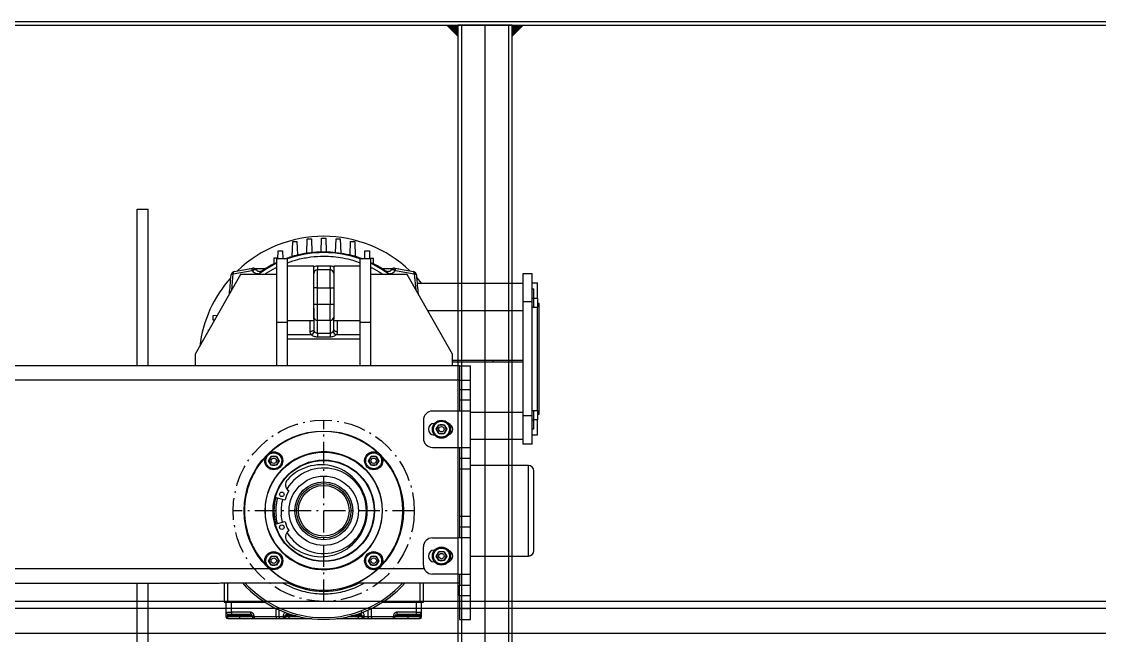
# Model space of a CAD drawing. Header units: centimetres. Extents: x 470464 to 524273, y 49611 to 59074.
# Drawn here: x 504681.5 to 504741, y 50575.2 to 50609.1 of the extents above; entities that cross this region are included whole.
import ezdxf

# ---------------------------------------------------------------- set-up
doc = ezdxf.new("R2010")
doc.units = ezdxf.units.CM
doc.header["$MEASUREMENT"] = 0
doc.linetypes.add('1244_Aselsan_MIUM_3000$0$ACAD_ISO10W100', pattern=[18, 12, -3, 0, -3])
doc.linetypes.add('CENTER', pattern=[50.8, 31.75, -6.35, 6.35, -6.35])
doc.layers.add('vinç', color=7, linetype='Continuous')

# ---------------------------------------------------------------- blocks, each defined once
blk = doc.blocks.new('y65ytr5c4rc44rfe')
at = {"color": 2, "linetype": 'Continuous', "lineweight": 25}
for p, q in [((429263.866, 68892.422), (429264.466, 68892.422)), ((429263.866, 68883.772), (429263.866, 68892.422)), ((429264.466, 68883.772), (429264.466, 68892.422)), ((429273.224, 68889.996), (429273.252, 68890.774)), ((429273.252, 68890.774), (429273.482, 68890.774)), ((429273.482, 68890.774), (429273.508, 68890.029)), ((429274.024, 68890.066), (429274.051, 68890.822)), ((429274.051, 68890.822), (429274.281, 68890.822)), ((429274.281, 68890.822), (429274.307, 68890.063)), ((429274.824, 68890.029), (429274.85, 68890.774)), ((429274.85, 68890.774), (429275.08, 68890.774)), ((429275.08, 68890.774), (429275.107, 68889.997)), ((429271.631, 68889.672), (429271.647, 68890.111)), ((429271.647, 68890.111), (429271.89, 68890.111)), ((429271.89, 68890.111), (429271.905, 68889.672)), ((429272.424, 68889.807), (429272.452, 68890.628)), ((429272.452, 68890.628), (429272.682, 68890.628)), ((429272.682, 68890.628), (429272.708, 68889.891)), ((429275.624, 68889.891), (429275.649, 68890.628)), ((429275.649, 68890.628), (429275.879, 68890.628)), ((429275.879, 68890.628), (429275.908, 68889.81)), ((429276.426, 68889.672), (429276.442, 68890.111)), ((429276.442, 68890.111), (429276.685, 68890.111)), ((429276.685, 68890.111), (429276.7, 68889.672)), ((429271.416, 68889.722), (429271.416, 68889.407)), ((429271.633, 68889.722), (429271.416, 68889.722)), ((429272.166, 68889.672), (429271.566, 68889.672)), ((429271.566, 68889.672), (429271.566, 68886.172)), ((429272.166, 68886.172), (429272.166, 68889.672)), ((429276.766, 68889.672), (429276.166, 68889.672)), ((429276.166, 68889.672), (429276.166, 68886.172)), ((429276.699, 68889.722), (429276.916, 68889.722)), ((429276.766, 68886.172), (429276.766, 68889.672)), ((429276.916, 68889.408), (429276.916, 68889.722)), ((429269.172, 68888.851), (429270.21, 68889.042)), ((429269.216, 68888.972), (429270.243, 68889.153)), ((429270.07, 68889.122), (429270.041, 68889.122)), ((429270.229, 68889.017), (429270.21, 68889.042)), ((429270.929, 68889.122), (429270.389, 68889.122)), ((429270.458, 68889.05), (429270.439, 68889.074)), ((429273.616, 68889.272), (429272.166, 68889.272)), ((429273.616, 68886.993), (429273.616, 68889.272)), ((429273.816, 68889.272), (429273.816, 68889.072)), ((429274.516, 68889.272), (429273.816, 68889.272)), ((429273.816, 68888.072), (429273.816, 68889.072)), ((429274.516, 68889.072), (429273.816, 68889.072)), ((429274.516, 68889.272), (429274.516, 68889.072)), ((429274.516, 68888.072), (429274.516, 68889.072)), ((429274.716, 68889.272), (429274.716, 68887.763)), ((429276.166, 68889.272), (429274.716, 68889.272)), ((429277.945, 68889.122), (429277.402, 68889.122)), ((429277.894, 68889.075), (429277.876, 68889.05)), ((429277.894, 68889.075), (429277.894, 68889.075)), ((429278.072, 68889.155), (429278.09, 68889.153)), ((429278.09, 68889.153), (429279.117, 68888.971)), ((429278.123, 68889.042), (429278.105, 68889.017)), ((429278.123, 68889.042), (429279.161, 68888.851)), ((429278.291, 68889.122), (429278.26, 68889.122)), ((429269.566, 68888.813), (429267.066, 68884.413)), ((429269.088, 68887.973), (429269.172, 68888.851)), ((429271.566, 68888.813), (429269.566, 68888.813)), ((429278.766, 68888.813), (429276.766, 68888.813)), ((429281.266, 68884.413), (429278.766, 68888.813)), ((429279.161, 68888.851), (429279.245, 68887.97)), ((429285.166, 68888.322), (429279.322, 68888.322)), ((429285.666, 68888.855), (429285.166, 68888.855)), ((429285.166, 68888.855), (429285.166, 68887.305)), ((429285.666, 68887.305), (429285.666, 68888.855)), ((429285.666, 68888.355), (429285.966, 68888.355)), ((429285.966, 68887.515), (429285.966, 68888.355)), ((429273.816, 68888.072), (429273.616, 68888.072)), ((429273.816, 68887.15), (429273.816, 68888.072)), ((429273.816, 68888.072), (429274.516, 68888.072)), ((429274.516, 68888.072), (429274.716, 68888.072)), ((429274.516, 68888.072), (429274.516, 68887.15)), ((429274.716, 68887.763), (429274.716, 68886.342)), ((429285.666, 68888.025), (429285.766, 68888.025)), ((429285.766, 68887.515), (429285.766, 68888.025)), ((429273.816, 68887.15), (429273.616, 68887.15)), ((429273.816, 68886.284), (429273.816, 68887.15)), ((429274.516, 68887.15), (429273.816, 68887.15)), ((429274.516, 68886.284), (429274.516, 68887.15)), ((429274.716, 68887.15), (429274.516, 68887.15)), ((429285.666, 68887.305), (429285.166, 68887.305)), ((429285.166, 68887.305), (429285.166, 68881.005)), ((429285.666, 68887.515), (429285.766, 68887.515)), ((429285.666, 68881.005), (429285.666, 68887.305)), ((429285.766, 68887.005), (429285.766, 68887.515)), ((429285.766, 68887.515), (429285.966, 68887.515)), ((429285.966, 68887.515), (429285.966, 68887.005)), ((429286.066, 68887.205), (429285.966, 68887.205)), ((429286.066, 68881.105), (429286.066, 68887.205)), ((429268.067, 68886.551), (429268.285, 68886.559)), ((429268.067, 68886.289), (429268.067, 68886.551)), ((429273.616, 68886.342), (429273.616, 68886.993)), ((429279.897, 68886.822), (429285.166, 68886.822)), ((429285.666, 68887.005), (429285.966, 68887.005)), ((429285.966, 68881.305), (429285.966, 68887.005)), ((429268.13, 68886.287), (429268.067, 68886.289)), ((429272.166, 68886.172), (429271.566, 68886.172)), ((429271.566, 68886.172), (429271.566, 68883.772)), ((429272.166, 68886.272), (429273.616, 68886.272)), ((429272.166, 68883.772), (429272.166, 68886.172)), ((429273.416, 68885.665), (429273.416, 68886.272)), ((429273.616, 68886.342), (429273.616, 68885.765)), ((429273.816, 68886.284), (429274.516, 68886.284)), ((429273.816, 68885.579), (429273.816, 68886.284)), ((429274.516, 68886.284), (429274.516, 68885.579)), ((429274.716, 68885.765), (429274.716, 68886.342)), ((429274.716, 68886.272), (429276.166, 68886.272)), ((429274.916, 68886.272), (429274.916, 68885.665)), ((429276.766, 68886.172), (429276.166, 68886.172)), ((429276.166, 68886.172), (429276.166, 68883.772)), ((429276.766, 68883.772), (429276.766, 68886.172)), ((429267.806, 68885.753), (429267.828, 68885.754)), ((429267.806, 68885.716), (429267.806, 68885.753)), ((429273.474, 68885.485), (429272.166, 68885.485)), ((429273.816, 68885.579), (429274.516, 68885.579)), ((429273.816, 68885.579), (429273.816, 68885.357)), ((429274.516, 68885.357), (429273.816, 68885.357)), ((429274.516, 68885.579), (429274.516, 68885.357)), ((429276.166, 68885.485), (429274.857, 68885.485)), ((429276.166, 68885.235), (429272.166, 68885.235)), ((429267.066, 68884.413), (429267.066, 68883.772)), ((429281.266, 68883.772), (429281.266, 68884.413)), ((429281.666, 68883.772), (429253.666, 68883.772)), ((429281.266, 68884.078), (429283.516, 68884.078)), ((429283.516, 68883.966), (429281.266, 68883.966)), ((429281.666, 68883.772), (429281.666, 68882.972)), ((429281.666, 68883.772), (429282.266, 68883.772)), ((429282.266, 68882.972), (429282.266, 68883.772)), ((429283.516, 68883.966), (429283.516, 68884.078)), ((429283.516, 68884.078), (429285.166, 68884.078)), ((429285.166, 68883.966), (429283.516, 68883.966)), ((429281.666, 68882.972), (429253.666, 68882.972)), ((429281.666, 68882.972), (429281.666, 68881.272)), ((429281.666, 68882.972), (429282.266, 68882.972)), ((429281.666, 68882.972), (429281.666, 68882.472)), ((429282.266, 68882.472), (429282.266, 68882.972)), ((429281.666, 68882.472), (429282.266, 68882.472)), ((429282.266, 68881.872), (429282.266, 68882.472)), ((429282.266, 68881.872), (429281.666, 68881.872)), ((429282.266, 68881.272), (429282.266, 68881.872)), ((429281.566, 68881.272), (429280.166, 68881.272)), ((429282.266, 68881.272), (429281.566, 68881.272)), ((429281.566, 68881.272), (429281.566, 68879.272)), ((429282.266, 68879.272), (429282.266, 68881.272)), ((429282.266, 68881.222), (429285.166, 68881.222)), ((429285.666, 68881.305), (429285.966, 68881.305)), ((429285.766, 68880.795), (429285.766, 68881.305)), ((429285.966, 68881.305), (429285.966, 68880.795)), ((429279.666, 68880.772), (429279.666, 68879.772)), ((429280.266, 68880.597), (429280.286, 68880.597)), ((429285.666, 68881.005), (429285.166, 68881.005)), ((429285.166, 68881.005), (429285.166, 68879.455)), ((429285.666, 68879.455), (429285.666, 68881.005)), ((429285.666, 68880.795), (429285.766, 68880.795)), ((429285.766, 68880.295), (429285.766, 68880.795)), ((429285.966, 68880.795), (429285.766, 68880.795)), ((429285.966, 68881.105), (429286.066, 68881.105)), ((429285.966, 68879.955), (429285.966, 68880.795)), ((429280.377, 68880.272), (429280.521, 68880.522)), ((429280.521, 68880.022), (429280.377, 68880.272)), ((429280.521, 68880.522), (429280.81, 68880.522)), ((429280.81, 68880.022), (429280.521, 68880.022)), ((429280.81, 68880.522), (429280.954, 68880.272)), ((429280.954, 68880.272), (429280.81, 68880.022)), ((429285.666, 68880.295), (429285.766, 68880.295)), ((429280.286, 68879.947), (429280.266, 68879.947)), ((429282.266, 68879.722), (429285.166, 68879.722)), ((429285.666, 68879.455), (429285.166, 68879.455)), ((429285.666, 68879.955), (429285.966, 68879.955)), ((429280.166, 68879.272), (429281.566, 68879.272)), ((429281.566, 68879.272), (429282.266, 68879.272)), ((429281.666, 68879.272), (429281.666, 68874.272)), ((429282.266, 68878.672), (429282.266, 68879.272)), ((429271.119, 68878.53), (429271.264, 68878.78)), ((429271.264, 68878.28), (429271.119, 68878.53)), ((429271.264, 68878.78), (429271.552, 68878.78)), ((429271.552, 68878.28), (429271.264, 68878.28)), ((429271.552, 68878.78), (429271.697, 68878.53)), ((429271.697, 68878.53), (429271.552, 68878.28)), ((429276.635, 68878.53), (429276.779, 68878.78)), ((429276.779, 68878.28), (429276.635, 68878.53)), ((429276.779, 68878.78), (429277.068, 68878.78)), ((429277.068, 68878.28), (429276.779, 68878.28)), ((429277.068, 68878.78), (429277.212, 68878.53)), ((429277.212, 68878.53), (429277.068, 68878.28)), ((429281.666, 68878.672), (429282.266, 68878.672)), ((429282.266, 68878.072), (429282.266, 68878.672)), ((429285.466, 68878.272), (429282.266, 68878.272)), ((429285.466, 68873.272), (429285.466, 68878.272)), ((429282.266, 68878.072), (429281.666, 68878.072)), ((429281.666, 68878.072), (429281.666, 68875.472)), ((429282.266, 68875.472), (429282.266, 68878.072)), ((429272.159, 68877.488), (429272.16, 68877.487)), ((429272.015, 68876.36), (429271.489, 68876.504)), ((429281.666, 68875.472), (429282.266, 68875.472)), ((429282.266, 68874.872), (429282.266, 68875.472)), ((429271.489, 68875.041), (429272.015, 68875.185)), ((429282.266, 68874.872), (429281.666, 68874.872)), ((429282.266, 68874.272), (429282.266, 68874.872)), ((429272.16, 68874.057), (429272.159, 68874.057)), ((429280.166, 68874.272), (429281.566, 68874.272)), ((429282.266, 68874.272), (429281.566, 68874.272)), ((429281.566, 68874.272), (429281.566, 68872.272)), ((429282.266, 68872.272), (429282.266, 68874.272)), ((429279.666, 68872.772), (429279.666, 68873.772)), ((429280.286, 68873.597), (429280.266, 68873.597)), ((429280.377, 68873.272), (429280.521, 68873.522)), ((429280.521, 68873.522), (429280.81, 68873.522)), ((429280.81, 68873.522), (429280.954, 68873.272)), ((429271.119, 68873.015), (429271.264, 68873.265)), ((429271.264, 68872.765), (429271.119, 68873.015)), ((429271.264, 68873.265), (429271.552, 68873.265)), ((429271.552, 68873.265), (429271.697, 68873.015)), ((429271.697, 68873.015), (429271.552, 68872.765)), ((429276.635, 68873.015), (429276.779, 68873.265)), ((429276.779, 68872.765), (429276.635, 68873.015)), ((429276.779, 68873.265), (429277.068, 68873.265)), ((429277.068, 68873.265), (429277.212, 68873.015)), ((429277.212, 68873.015), (429277.068, 68872.765)), ((429280.266, 68872.947), (429280.286, 68872.947)), ((429280.521, 68873.022), (429280.377, 68873.272)), ((429280.81, 68873.022), (429280.521, 68873.022)), ((429280.954, 68873.272), (429280.81, 68873.022)), ((429282.266, 68873.272), (429285.466, 68873.272)), ((429271.146, 68872.572), (429193.186, 68872.572)), ((429271.552, 68872.765), (429271.264, 68872.765)), ((429277.068, 68872.765), (429276.779, 68872.765)), ((429279.708, 68872.572), (429277.186, 68872.572)), ((429281.566, 68872.272), (429280.166, 68872.272)), ((429281.566, 68872.272), (429282.266, 68872.272)), ((429281.666, 68872.272), (429281.666, 68871.798)), ((429282.266, 68871.672), (429282.266, 68872.272)), ((429196.066, 68871.772), (429268.266, 68871.772)), ((429263.866, 68864.422), (429263.866, 68871.772)), ((429264.466, 68864.422), (429264.466, 68871.772)), ((429268.666, 68871.798), (429272.278, 68871.798)), ((429268.666, 68871.798), (429268.666, 68870.722)), ((429268.866, 68870.722), (429268.866, 68871.798)), ((429276.053, 68871.798), (429281.666, 68871.798)), ((429279.466, 68871.798), (429279.466, 68870.722)), ((429279.666, 68870.722), (429279.666, 68871.798)), ((429281.666, 68871.798), (429281.666, 68871.672)), ((429281.666, 68871.672), (429282.266, 68871.672)), ((429281.666, 68871.072), (429281.666, 68871.672)), ((429282.266, 68871.072), (429282.266, 68871.672)), ((429282.266, 68871.072), (429281.666, 68871.072)), ((429281.666, 68871.072), (429281.666, 68870.372)), ((429282.266, 68870.372), (429282.266, 68871.072)), ((429268.666, 68870.722), (429268.866, 68870.722)), ((429268.766, 68870.722), (429268.766, 68870.172)), ((429268.866, 68870.722), (429270.926, 68870.722)), ((429269.066, 68870.172), (429269.066, 68870.722)), ((429277.406, 68870.722), (429279.466, 68870.722)), ((429279.266, 68870.722), (429279.266, 68870.172)), ((429279.466, 68870.722), (429279.666, 68870.722)), ((429279.566, 68870.172), (429279.566, 68870.722)), ((429268.766, 68870.172), (429269.066, 68870.172)), ((429268.766, 68869.972), (429268.866, 68869.972)), ((429268.766, 68869.972), (429268.766, 68869.922)), ((429268.866, 68869.922), (429268.766, 68869.922)), ((429268.866, 68869.972), (429268.866, 68870.072)), ((429269.516, 68869.972), (429268.866, 68869.972)), ((429268.866, 68869.922), (429268.866, 68869.972)), ((429268.866, 68869.822), (429268.866, 68869.922)), ((429269.516, 68869.922), (429268.866, 68869.922)), ((429270.116, 68870.172), (429269.066, 68870.172)), ((429269.066, 68870.172), (429269.066, 68870.072)), ((429269.066, 68870.072), (429270.116, 68870.072)), ((429269.516, 68870.072), (429269.516, 68869.972)), ((429270.216, 68869.972), (429269.516, 68869.972)), ((429269.516, 68869.922), (429269.516, 68869.972)), ((429270.216, 68869.922), (429269.516, 68869.922)), ((429269.516, 68869.922), (429269.516, 68869.822)), ((429270.116, 68870.172), (429270.116, 68870.072)), ((429270.216, 68869.972), (429270.216, 68869.922)), ((429270.216, 68869.972), (429270.316, 68869.972)), ((429270.216, 68869.922), (429270.316, 68869.922)), ((429270.316, 68869.922), (429270.316, 68869.972)), ((429270.316, 68869.922), (429270.316, 68869.822)), ((429271.536, 68869.922), (429270.316, 68869.922)), ((429271.536, 68869.922), (429271.536, 68870.38)), ((429271.708, 68869.922), (429271.536, 68869.922)), ((429271.536, 68869.922), (429271.536, 68869.822)), ((429271.708, 68869.922), (429271.708, 68870.299)), ((429271.93, 68869.922), (429271.708, 68869.922)), ((429271.93, 68869.972), (429271.93, 68869.922)), ((429271.93, 68869.972), (429272.07, 68869.972)), ((429271.93, 68869.922), (429272.07, 68869.922)), ((429272.283, 68869.972), (429272.07, 68869.972)), ((429272.07, 68869.922), (429272.07, 68869.972)), ((429272.283, 68869.922), (429272.07, 68869.922)), ((429272.151, 68870.072), (429272.292, 68870.072)), ((429272.283, 68869.922), (429272.283, 68869.972)), ((429272.63, 68869.972), (429272.283, 68869.972)), ((429272.833, 68869.922), (429272.283, 68869.922)), ((429276.046, 68869.922), (429275.499, 68869.922)), ((429276.046, 68869.972), (429275.702, 68869.972)), ((429276.039, 68870.072), (429276.184, 68870.072)), ((429276.046, 68869.922), (429276.046, 68869.972)), ((429276.265, 68869.972), (429276.046, 68869.972)), ((429276.265, 68869.922), (429276.046, 68869.922)), ((429276.265, 68869.972), (429276.405, 68869.972)), ((429276.265, 68869.972), (429276.265, 68869.922)), ((429276.265, 68869.922), (429276.405, 68869.922)), ((429276.405, 68869.922), (429276.405, 68869.972)), ((429276.624, 68869.922), (429276.405, 68869.922)), ((429276.624, 68869.922), (429276.624, 68870.299)), ((429276.796, 68869.922), (429276.624, 68869.922)), ((429276.796, 68869.922), (429276.796, 68870.38)), ((429276.796, 68869.922), (429276.796, 68869.822)), ((429278.016, 68869.922), (429276.796, 68869.922)), ((429278.016, 68869.972), (429278.016, 68869.922)), ((429278.016, 68869.972), (429278.116, 68869.972)), ((429278.016, 68869.822), (429278.016, 68869.922)), ((429278.116, 68869.922), (429278.016, 68869.922)), ((429278.116, 68869.922), (429278.116, 68869.972)), ((429278.816, 68869.972), (429278.116, 68869.972)), ((429278.816, 68869.922), (429278.116, 68869.922)), ((429278.216, 68870.072), (429278.216, 68870.172)), ((429279.266, 68870.172), (429278.216, 68870.172)), ((429278.216, 68870.072), (429279.266, 68870.072)), ((429278.816, 68870.072), (429278.816, 68869.972)), ((429278.816, 68869.922), (429278.816, 68869.972)), ((429279.466, 68869.972), (429278.816, 68869.972)), ((429278.816, 68869.922), (429278.816, 68869.822)), ((429279.466, 68869.922), (429278.816, 68869.922)), ((429279.266, 68870.172), (429279.266, 68870.072)), ((429279.266, 68870.172), (429279.566, 68870.172)), ((429279.466, 68870.072), (429279.466, 68869.972)), ((429279.466, 68869.972), (429279.566, 68869.972)), ((429279.466, 68869.972), (429279.466, 68869.922)), ((429279.466, 68869.922), (429279.466, 68869.822)), ((429279.466, 68869.922), (429279.566, 68869.922)), ((429279.566, 68869.922), (429279.566, 68869.972)), ((429281.666, 68870.372), (429282.266, 68870.372)), ((429281.666, 68870.372), (429281.666, 68869.772)), ((429282.266, 68869.772), (429282.266, 68870.372)), ((429268.866, 68869.822), (429269.516, 68869.822)), ((429270.316, 68869.822), (429271.536, 68869.822)), ((429271.765, 68869.822), (429271.987, 68869.822)), ((429271.987, 68869.822), (429272.199, 68869.822)), ((429276.128, 68869.822), (429276.348, 68869.822)), ((429276.348, 68869.822), (429276.566, 68869.822)), ((429276.796, 68869.822), (429278.016, 68869.822)), ((429278.816, 68869.822), (429279.466, 68869.822)), ((429281.666, 68869.772), (429282.266, 68869.772))]:
    blk.add_line(p, q, dxfattribs=at)
at = {"color": 2, "linetype": 'Continuous', "lineweight": 25, "flags": 128}
for points in [[(429270.76, 68888.962), (429270.753, 68888.973), (429270.746, 68888.984), (429270.74, 68888.992), (429270.736, 68888.999), (429270.733, 68889.002), (429270.732, 68889.004)], [(429277.572, 68888.962), (429277.58, 68888.972), (429277.587, 68888.983), (429277.593, 68888.992), (429277.597, 68888.998), (429277.6, 68889.002), (429277.601, 68889.003)], [(429279.3, 68888.632), (429279.38, 68888.541), (429279.562, 68888.322)], [(429273.616, 68885.765), (429273.612, 68885.746), (429273.601, 68885.727), (429273.582, 68885.71), (429273.557, 68885.695), (429273.527, 68885.682), (429273.492, 68885.673), (429273.455, 68885.667), (429273.416, 68885.665)], [(429274.716, 68885.765), (429274.72, 68885.746), (429274.731, 68885.727), (429274.75, 68885.71), (429274.774, 68885.695), (429274.805, 68885.682), (429274.839, 68885.673), (429274.877, 68885.667), (429274.916, 68885.665)], [(429271.61, 68875.074), (429271.582, 68875.185), (429271.531, 68875.489)], [(429271.89, 68875.151), (429271.869, 68875.234), (429271.82, 68875.52)], [(429271.708, 68869.922), (429271.709, 68869.903), (429271.712, 68869.884), (429271.718, 68869.867), (429271.725, 68869.852), (429271.733, 68869.839), (429271.743, 68869.83), (429271.754, 68869.824), (429271.765, 68869.822)], [(429271.93, 68869.922), (429271.931, 68869.903), (429271.934, 68869.884), (429271.939, 68869.867), (429271.946, 68869.852), (429271.955, 68869.839), (429271.965, 68869.83), (429271.976, 68869.824), (429271.987, 68869.822)], [(429272.151, 68870.072), (429272.14, 68870.074), (429272.129, 68870.08), (429272.119, 68870.089), (429272.11, 68870.102), (429272.103, 68870.117), (429272.098, 68870.134), (429272.097, 68870.141)], [(429276.238, 68870.142), (429276.237, 68870.134), (429276.231, 68870.117), (429276.224, 68870.102), (429276.216, 68870.089), (429276.206, 68870.08), (429276.195, 68870.074), (429276.184, 68870.072)], [(429276.348, 68869.822), (429276.359, 68869.824), (429276.37, 68869.83), (429276.379, 68869.839), (429276.388, 68869.852), (429276.395, 68869.867), (429276.401, 68869.884), (429276.404, 68869.903), (429276.405, 68869.922)], [(429276.624, 68869.922), (429276.623, 68869.903), (429276.619, 68869.884), (429276.614, 68869.867), (429276.607, 68869.852), (429276.598, 68869.839), (429276.588, 68869.83), (429276.578, 68869.824), (429276.566, 68869.822)]]:
    blk.add_lwpolyline(points, dxfattribs=at)
at = {"color": 2, "linetype": 'Continuous', "lineweight": 25}
for centre, radius in [((429280.666, 68880.272), 0.5), ((429274.166, 68875.772), 4.4), ((429280.666, 68880.272), 0.15), ((429271.408, 68878.53), 0.5), ((429274.166, 68875.772), 3.225), ((429276.924, 68878.53), 0.5), ((429271.408, 68878.53), 0.15), ((429274.166, 68875.772), 2.8), ((429274.166, 68875.772), 2.775), ((429276.924, 68878.53), 0.15), ((429274.166, 68875.772), 1.913), ((429274.166, 68875.772), 1.6), ((429274.166, 68875.772), 1.5), ((429274.166, 68875.772), 1.4), ((429271.852, 68876.679), 0.125), ((429271.852, 68874.865), 0.125), ((429271.408, 68873.015), 0.5), ((429276.924, 68873.015), 0.5), ((429280.666, 68873.272), 0.5), ((429271.408, 68873.015), 0.15), ((429276.924, 68873.015), 0.15), ((429280.666, 68873.272), 0.15)]:
    blk.add_circle(centre, radius, dxfattribs=at)
for centre, radius, start, end in [((429274.166, 68884.022), 6.9, 90, 133.64188), ((429274.166, 68884.022), 6.9, 46.39046, 90), ((429274.166, 68884.022), 6, 70.33336, 109.66664), ((429269.251, 68888.775), 0.2, 100, 175), ((429270.278, 68888.956), 0.2, 36.24552, 100.12269), ((429274.166, 68884.022), 6, 115.67929, 127.01476), ((429273.816, 68888.872), 0.2, 90, 180), ((429274.516, 68888.872), 0.2, 0, 90), ((429274.166, 68884.022), 6, 52.98524, 64.32071), ((429278.055, 68888.956), 0.2, 85, 143.45908), ((429279.082, 68888.775), 0.2, 5, 80), ((429274.166, 68884.022), 6.9, 138.12141, 173.08133), ((429273.803, 68886.471), 0.188, 184.40186, 273.81144), ((429274.528, 68886.471), 0.188, 266.18832, 355.59859), ((429273.361, 68885.759), 0.297, 292.56407, 343.61519), ((429273.772, 68885.766), 0.156, 180.32757, 215.62425), ((429274.559, 68885.766), 0.156, 324.3751, 359.67394), ((429274.971, 68885.759), 0.297, 196.38481, 247.43593), ((429280.166, 68880.772), 0.5, 90, 180), ((429280.266, 68880.272), 0.325, 90, 270), ((429280.966, 68880.272), 0.325, 286.19135, 73.80865), ((429274.166, 68875.772), 4.375, 47.16571, 132.83429), ((429280.666, 68880.272), 0.25, 150, 210), ((429280.666, 68880.272), 0.25, 90, 150), ((429280.666, 68880.272), 0.25, 210, 270), ((429280.666, 68880.272), 0.25, 30, 90), ((429280.666, 68880.272), 0.25, 270, 330), ((429280.666, 68880.272), 0.25, 330, 30), ((429280.166, 68879.772), 0.5, 180, 270), ((429274.166, 68875.772), 3.25, 186.35966, 173.64034), ((429274.166, 68875.772), 4.375, 137.16571, 180), ((429271.408, 68878.53), 0.25, 150, 210), ((429271.408, 68878.53), 0.25, 90, 150), ((429271.408, 68878.53), 0.25, 210, 270), ((429271.408, 68878.53), 0.25, 30, 90), ((429271.408, 68878.53), 0.25, 270, 330), ((429271.408, 68878.53), 0.25, 330, 30), ((429274.029, 68875.772), 2.537, 222.53544, 137.46456), ((429276.924, 68878.53), 0.25, 150, 210), ((429276.924, 68878.53), 0.25, 90, 150), ((429276.924, 68878.53), 0.25, 210, 270), ((429276.924, 68878.53), 0.25, 30, 90), ((429276.924, 68878.53), 0.25, 270, 330), ((429276.924, 68878.53), 0.25, 330, 30), ((429274.166, 68875.772), 4.375, 317.16571, 42.83429), ((429285.466, 68877.972), 0.3, 0, 90), ((429274.166, 68875.772), 2.359, 210.6044, 149.3956), ((429272.478, 68877.215), 0.419, 139.47636, 233.68387), ((429274.166, 68875.772), 2.75, 164.71552, 195.28448), ((429274.166, 68875.772), 2.65, 164.71552, 186.13939), ((429274.166, 68875.772), 2.22, 150.54787, 164.45858), ((429272.224, 68876.869), 0.01, 330.54787, 53.68387), ((429274.166, 68875.772), 2.359, 164.71552, 186.13939), ((429272.017, 68876.37), 0.01, 254.71552, 344.45858), ((429274.166, 68875.772), 4.375, 180, 222.83429), ((429272.017, 68875.175), 0.01, 15.54142, 105.28448), ((429274.166, 68875.772), 2.22, 195.54142, 209.45213), ((429272.478, 68874.33), 0.419, 126.31613, 220.52364), ((429272.224, 68874.676), 0.01, 306.31613, 29.45213), ((429280.166, 68873.772), 0.5, 90, 180), ((429280.266, 68873.272), 0.325, 90, 270), ((429280.666, 68873.272), 0.25, 90, 150), ((429280.666, 68873.272), 0.25, 30, 90), ((429280.966, 68873.272), 0.325, 286.19135, 73.80865), ((429285.466, 68873.572), 0.3, 270, 0), ((429271.408, 68873.015), 0.25, 150, 210), ((429271.408, 68873.015), 0.25, 90, 150), ((429271.408, 68873.015), 0.25, 210, 270), ((429271.408, 68873.015), 0.25, 30, 90), ((429271.408, 68873.015), 0.25, 270, 330), ((429271.408, 68873.015), 0.25, 330, 30), ((429276.924, 68873.015), 0.25, 150, 210), ((429276.924, 68873.015), 0.25, 90, 150), ((429276.924, 68873.015), 0.25, 210, 270), ((429276.924, 68873.015), 0.25, 30, 90), ((429276.924, 68873.015), 0.25, 270, 330), ((429276.924, 68873.015), 0.25, 330, 30), ((429280.666, 68873.272), 0.25, 150, 210), ((429280.666, 68873.272), 0.25, 210, 270), ((429280.666, 68873.272), 0.25, 270, 330), ((429280.666, 68873.272), 0.25, 330, 30), ((429274.166, 68875.772), 4.375, 227.16571, 312.83429), ((429280.166, 68872.772), 0.5, 180, 270), ((429274.166, 68875.772), 6, 221.48568, 318.51432), ((429274.166, 68875.772), 5.9, 222.35021, 317.64979), ((429274.166, 68875.772), 4.441, 243.49468, 296.50532), ((429268.866, 68870.172), 0.1, 180, 270), ((429268.866, 68869.922), 0.1, 180, 270), ((429270.116, 68869.972), 0.1, 0, 90), ((429270.316, 68869.922), 0.1, 180, 270), ((429271.978, 68869.915), 0.0928, 275.66917, 4.72053), ((429272.19, 68869.915), 0.0928, 275.66917, 4.72053), ((429272.386, 68869.976), 0.103, 124.42885, 181.99497), ((429275.942, 68869.976), 0.104, 357.99298, 54.50218), ((429276.138, 68869.915), 0.0926, 175.13582, 264.12187), ((429276.357, 68869.915), 0.0926, 175.13569, 264.12201), ((429278.016, 68869.922), 0.1, 270, 0), ((429278.216, 68869.972), 0.1, 90, 180), ((429279.466, 68870.172), 0.1, 270, 0), ((429279.466, 68869.922), 0.1, 270, 0)]:
    blk.add_arc(centre, radius, start, end, dxfattribs=at)
for points, knots in [([(429272.005, 68889.672), (429272.215, 68889.746), (429272.633, 68889.891), (429273.278, 68890.018), (429273.916, 68890.079), (429274.536, 68890.071), (429275.132, 68890.006), (429275.695, 68889.88), (429276.091, 68889.773), (429276.287, 68889.685), (429276.314, 68889.672)], [0, 0, 0, 0, 0.151277, 0.301179, 0.446346, 0.586775, 0.722467, 0.853422, 0.979638, 1, 1, 1, 1]), ([(429272.166, 68889.459), (429272.357, 68889.526), (429272.778, 68889.673), (429273.452, 68889.792), (429274.107, 68889.833), (429274.697, 68889.807), (429275.233, 68889.731), (429275.726, 68889.62), (429276.034, 68889.509), (429276.166, 68889.461)], [0, 0, 0, 0, 0.148656, 0.327016, 0.500017, 0.629832, 0.759661, 0.897271, 1, 1, 1, 1]), ([(429269.172, 68888.851), (429269.173, 68888.867), (429269.174, 68888.9), (429269.183, 68888.938), (429269.197, 68888.964), (429269.21, 68888.969), (429269.216, 68888.972)], [0, 0, 0, 0, 0.245123, 0.499999, 0.754884, 1, 1, 1, 1]), ([(429270.21, 68889.042), (429270.21, 68889.053), (429270.21, 68889.066), (429270.211, 68889.08), (429270.213, 68889.097), (429270.218, 68889.122), (429270.228, 68889.146), (429270.238, 68889.151), (429270.243, 68889.153)], [0, 0, 0, 0, 0.168648, 0.21868, 0.245849, 0.500212, 0.754585, 1, 1, 1, 1]), ([(429270.21, 68889.042), (429270.224, 68889.052), (429270.246, 68889.067), (429270.269, 68889.078), (429270.278, 68889.082)], [0, 0, 0, 0, 0.61782, 1, 1, 1, 1]), ([(429270.458, 68889.05), (429270.447, 68889.059), (429270.431, 68889.074), (429270.395, 68889.08), (429270.364, 68889.078), (429270.329, 68889.07), (429270.283, 68889.053), (429270.25, 68889.031), (429270.229, 68889.017)], [0, 0, 0, 0, 0.239212, 0.368204, 0.500001, 0.631799, 0.76079, 1, 1, 1, 1]), ([(429270.229, 68889.017), (429270.261, 68888.982), (429270.324, 68888.912), (429270.442, 68888.865), (429270.545, 68888.855), (429270.604, 68888.856), (429270.636, 68888.866), (429270.64, 68888.868)], [0, 0, 0, 0, 0.321924, 0.644944, 0.808699, 0.972647, 1, 1, 1, 1]), ([(429270.278, 68889.082), (429270.296, 68889.089), (429270.332, 68889.103), (429270.379, 68889.105), (429270.417, 68889.097), (429270.432, 68889.082), (429270.439, 68889.074)], [0, 0, 0, 0, 0.266354, 0.515691, 0.757306, 1, 1, 1, 1]), ([(429270.413, 68889.104), (429270.395, 68889.118), (429270.37, 68889.138), (429270.339, 68889.145), (429270.33, 68889.148)], [0, 0, 0, 0, 0.704684, 1, 1, 1, 1]), ([(429270.732, 68889.004), (429270.72, 68888.996), (429270.695, 68888.981), (429270.654, 68888.97), (429270.614, 68888.967), (429270.562, 68888.973), (429270.504, 68888.998), (429270.473, 68889.032), (429270.458, 68889.05)], [0, 0, 0, 0, 0.101023, 0.211895, 0.323566, 0.454667, 0.721643, 1, 1, 1, 1]), ([(429270.732, 68889.004), (429270.933, 68889.138), (429271.2, 68889.316), (429271.494, 68889.444), (429271.566, 68889.475)], [0, 0, 0, 0, 0.754095, 1, 1, 1, 1]), ([(429270.905, 68888.813), (429270.934, 68888.835), (429271.12, 68888.972), (429271.342, 68889.103), (429271.543, 68889.193), (429271.566, 68889.203)], [0, 0, 0, 0, 0.1405757, 0.9027091, 1, 1, 1, 1]), ([(429273.816, 68889.272), (429273.765, 68889.268), (429273.694, 68889.262), (429273.633, 68889.227), (429273.616, 68889.217)], [0, 0, 0, 0, 0.716108, 1, 1, 1, 1]), ([(429274.716, 68889.217), (429274.699, 68889.227), (429274.637, 68889.262), (429274.567, 68889.268), (429274.516, 68889.272)], [0, 0, 0, 0, 0.28389, 1, 1, 1, 1]), ([(429276.766, 68889.474), (429276.831, 68889.446), (429277.126, 68889.322), (429277.393, 68889.142), (429277.601, 68889.003)], [0, 0, 0, 0, 0.220907, 1, 1, 1, 1]), ([(429276.766, 68889.203), (429276.789, 68889.193), (429276.989, 68889.103), (429277.212, 68888.972), (429277.398, 68888.835), (429277.427, 68888.813)], [0, 0, 0, 0, 0.0972235, 0.859425, 1, 1, 1, 1]), ([(429277.876, 68889.05), (429277.871, 68889.043), (429277.857, 68889.025), (429277.821, 68888.995), (429277.771, 68888.973), (429277.719, 68888.966), (429277.679, 68888.969), (429277.638, 68888.98), (429277.613, 68888.996), (429277.601, 68889.003)], [0, 0, 0, 0, 0.091342, 0.279173, 0.546931, 0.677729, 0.789109, 0.899452, 1, 1, 1, 1]), ([(429277.695, 68888.866), (429277.699, 68888.865), (429277.729, 68888.855), (429277.788, 68888.854), (429277.891, 68888.864), (429278.009, 68888.911), (429278.073, 68888.982), (429278.105, 68889.017)], [0, 0, 0, 0, 0.022209, 0.186919, 0.350664, 0.676077, 1, 1, 1, 1]), ([(429278.105, 68889.017), (429278.084, 68889.031), (429278.051, 68889.053), (429278.005, 68889.07), (429277.97, 68889.078), (429277.938, 68889.08), (429277.903, 68889.074), (429277.886, 68889.059), (429277.876, 68889.05)], [0, 0, 0, 0, 0.239062, 0.368004, 0.49978, 0.631588, 0.760628, 1, 1, 1, 1]), ([(429277.894, 68889.075), (429277.902, 68889.082), (429277.916, 68889.097), (429277.955, 68889.106), (429278.003, 68889.102), (429278.038, 68889.088), (429278.055, 68889.082)], [0, 0, 0, 0, 0.233105, 0.48435, 0.755386, 1, 1, 1, 1]), ([(429278.055, 68889.082), (429278.067, 68889.076), (429278.09, 68889.065), (429278.112, 68889.05), (429278.123, 68889.042)], [0, 0, 0, 0, 0.49746, 1, 1, 1, 1]), ([(429278.123, 68889.042), (429278.123, 68889.057), (429278.122, 68889.087), (429278.115, 68889.122), (429278.105, 68889.146), (429278.095, 68889.15), (429278.09, 68889.153)], [0, 0, 0, 0, 0.245509, 0.5, 0.754491, 1, 1, 1, 1]), ([(429279.161, 68888.851), (429279.16, 68888.867), (429279.159, 68888.899), (429279.149, 68888.938), (429279.135, 68888.964), (429279.123, 68888.969), (429279.117, 68888.971)], [0, 0, 0, 0, 0.245128, 0.5, 0.762275, 1, 1, 1, 1]), ([(429268.96, 68887.748), (429268.974, 68887.9), (429269.004, 68888.252), (429269.035, 68888.597), (429269.052, 68888.792)], [0, 0, 0, 0, 0.434038, 1, 1, 1, 1]), ([(429269.1, 68888.836), (429269.086, 68888.83), (429269.06, 68888.818), (429269.054, 68888.801), (429269.052, 68888.792)], [0, 0, 0, 0, 0.50973, 1, 1, 1, 1]), ([(429269.172, 68888.851), (429269.159, 68888.85), (429269.132, 68888.847), (429269.111, 68888.84), (429269.1, 68888.836)], [0, 0, 0, 0, 0.46288, 1, 1, 1, 1]), ([(429279.281, 68888.792), (429279.279, 68888.799), (429279.275, 68888.813), (429279.249, 68888.831), (429279.211, 68888.844), (429279.177, 68888.849), (429279.161, 68888.851)], [0, 0, 0, 0, 0.244939, 0.499995, 0.749892, 1, 1, 1, 1]), ([(429279.281, 68888.792), (429279.298, 68888.597), (429279.328, 68888.251), (429279.359, 68887.898), (429279.373, 68887.745)], [0, 0, 0, 0, 0.565525, 1, 1, 1, 1]), ([(429274.716, 68887.15), (429274.716, 68887.081), (429274.716, 68886.941), (429274.716, 68886.746), (429274.716, 68886.575), (429274.716, 68886.496), (429274.716, 68886.457)], [0, 0, 0, 0, 0.245666, 0.499999, 0.754333, 1, 1, 1, 1]), ([(429273.616, 68886.943), (429273.616, 68886.877), (429273.616, 68886.745), (429273.616, 68886.576), (429273.616, 68886.496), (429273.616, 68886.457)], [0, 0, 0, 0, 0.333759, 0.666927, 1, 1, 1, 1]), ([(429273.474, 68885.485), (429273.457, 68885.513), (429273.424, 68885.57), (429273.418, 68885.634), (429273.416, 68885.665)], [0, 0, 0, 0, 0.499999, 1, 1, 1, 1]), ([(429273.816, 68885.357), (429273.753, 68885.363), (429273.658, 68885.372), (429273.543, 68885.426), (429273.497, 68885.465), (429273.474, 68885.485)], [0, 0, 0, 0, 0.49938, 0.750144, 1, 1, 1, 1]), ([(429273.645, 68885.675), (429273.655, 68885.662), (429273.675, 68885.637), (429273.717, 68885.606), (429273.764, 68885.583), (429273.799, 68885.58), (429273.816, 68885.579)], [0, 0, 0, 0, 0.249582, 0.500268, 0.750876, 1, 1, 1, 1]), ([(429274.516, 68885.579), (429274.533, 68885.58), (429274.567, 68885.583), (429274.615, 68885.606), (429274.656, 68885.637), (429274.676, 68885.662), (429274.687, 68885.675)], [0, 0, 0, 0, 0.249142, 0.499311, 0.749275, 1, 1, 1, 1]), ([(429274.857, 68885.485), (429274.835, 68885.465), (429274.789, 68885.426), (429274.674, 68885.372), (429274.579, 68885.363), (429274.516, 68885.357)], [0, 0, 0, 0, 0.2494903, 0.5002949, 1, 1, 1, 1]), ([(429274.916, 68885.665), (429274.913, 68885.634), (429274.908, 68885.57), (429274.874, 68885.513), (429274.857, 68885.485)], [0, 0, 0, 0, 0.500002, 1, 1, 1, 1]), ([(429280.285, 68880.052), (429280.262, 68880.103), (429280.227, 68880.182), (429280.224, 68880.298), (429280.238, 68880.387), (429280.27, 68880.472), (429280.332, 68880.569), (429280.441, 68880.663), (429280.576, 68880.71), (429280.691, 68880.715), (429280.781, 68880.701), (429280.865, 68880.668), (429280.964, 68880.607), (429281.014, 68880.537), (429281.047, 68880.492)], [0, 0, 0, 0, 0.1197295, 0.1841802, 0.2500005, 0.3158199, 0.3802724, 0.5000009, 0.6197289, 0.6841808, 0.7500005, 0.8158201, 0.8802723, 1, 1, 1, 1]), ([(429281.047, 68880.492), (429281.069, 68880.442), (429281.104, 68880.363), (429281.108, 68880.247), (429281.094, 68880.158), (429281.061, 68880.073), (429280.999, 68879.976), (429280.891, 68879.882), (429280.756, 68879.835), (429280.641, 68879.83), (429280.551, 68879.844), (429280.467, 68879.877), (429280.368, 68879.938), (429280.318, 68880.007), (429280.285, 68880.052)], [0, 0, 0, 0, 0.119729, 0.18418, 0.25, 0.31582, 0.380272, 0.500001, 0.619729, 0.684181, 0.75, 0.81582, 0.880272, 1, 1, 1, 1]), ([(429271.027, 68878.31), (429271.004, 68878.361), (429270.97, 68878.439), (429270.966, 68878.555), (429270.98, 68878.645), (429271.012, 68878.73), (429271.075, 68878.827), (429271.183, 68878.92), (429271.318, 68878.967), (429271.433, 68878.972), (429271.523, 68878.958), (429271.607, 68878.926), (429271.706, 68878.864), (429271.756, 68878.795), (429271.789, 68878.75)], [0, 0, 0, 0, 0.119727, 0.18418, 0.250001, 0.31582, 0.380271, 0.5, 0.619728, 0.68418, 0.75, 0.81582, 0.88027, 1, 1, 1, 1]), ([(429276.542, 68878.31), (429276.52, 68878.361), (429276.485, 68878.439), (429276.481, 68878.555), (429276.495, 68878.645), (429276.528, 68878.73), (429276.59, 68878.827), (429276.698, 68878.92), (429276.833, 68878.967), (429276.949, 68878.972), (429277.038, 68878.958), (429277.123, 68878.926), (429277.221, 68878.864), (429277.272, 68878.795), (429277.305, 68878.75)], [0, 0, 0, 0, 0.119727, 0.18418, 0.250001, 0.31582, 0.380271, 0.5, 0.619728, 0.68418, 0.75, 0.81582, 0.880271, 1, 1, 1, 1]), ([(429271.789, 68878.75), (429271.812, 68878.699), (429271.846, 68878.621), (429271.85, 68878.505), (429271.836, 68878.416), (429271.804, 68878.331), (429271.742, 68878.234), (429271.633, 68878.14), (429271.498, 68878.093), (429271.383, 68878.088), (429271.293, 68878.102), (429271.209, 68878.135), (429271.11, 68878.196), (429271.06, 68878.265), (429271.027, 68878.31)], [0, 0, 0, 0, 0.119728, 0.184181, 0.249999, 0.315819, 0.380271, 0.5, 0.619728, 0.68418, 0.75, 0.815819, 0.880272, 1, 1, 1, 1]), ([(429277.305, 68878.75), (429277.327, 68878.699), (429277.362, 68878.621), (429277.366, 68878.505), (429277.352, 68878.416), (429277.319, 68878.331), (429277.257, 68878.234), (429277.149, 68878.14), (429277.014, 68878.093), (429276.898, 68878.088), (429276.809, 68878.102), (429276.724, 68878.135), (429276.626, 68878.196), (429276.575, 68878.265), (429276.542, 68878.31)], [0, 0, 0, 0, 0.1197276, 0.1841807, 0.2499989, 0.3158185, 0.3802711, 0.4999998, 0.6197282, 0.6841801, 0.75, 0.8158196, 0.8802721, 1, 1, 1, 1]), ([(429285.766, 68874.177), (429285.766, 68874.274), (429285.766, 68874.475), (429285.766, 68874.847), (429285.766, 68875.265), (429285.766, 68875.715), (429285.766, 68876.093), (429285.766, 68876.384), (429285.766, 68876.659), (429285.766, 68876.972), (429285.766, 68877.296), (429285.766, 68877.567), (429285.766, 68877.785), (429285.766, 68877.923), (429285.766, 68877.984), (429285.766, 68877.969), (429285.766, 68877.967)], [0, 0, 0, 0, 0.076824, 0.15825, 0.243061, 0.329672, 0.416282, 0.458737, 0.501202, 0.582628, 0.659452, 0.736277, 0.817702, 0.902513, 0.989124, 1, 1, 1, 1]), ([(429285.766, 68873.578), (429285.766, 68873.582), (429285.766, 68873.589), (429285.766, 68873.656), (429285.766, 68873.75), (429285.766, 68873.91), (429285.766, 68874.09), (429285.766, 68874.177)], [0, 0, 0, 0, 0.237484, 0.370612, 0.50377, 0.759101, 1, 1, 1, 1]), ([(429271.027, 68872.795), (429271.004, 68872.846), (429270.97, 68872.924), (429270.966, 68873.04), (429270.98, 68873.129), (429271.012, 68873.214), (429271.075, 68873.311), (429271.183, 68873.405), (429271.318, 68873.452), (429271.433, 68873.457), (429271.523, 68873.443), (429271.607, 68873.41), (429271.706, 68873.349), (429271.756, 68873.28), (429271.789, 68873.235)], [0, 0, 0, 0, 0.119728, 0.184181, 0.249999, 0.315818, 0.380271, 0.5, 0.619728, 0.68418, 0.749999, 0.815819, 0.88027, 1, 1, 1, 1]), ([(429276.542, 68872.795), (429276.52, 68872.846), (429276.485, 68872.924), (429276.481, 68873.04), (429276.495, 68873.129), (429276.528, 68873.214), (429276.59, 68873.311), (429276.698, 68873.405), (429276.833, 68873.452), (429276.949, 68873.457), (429277.038, 68873.443), (429277.123, 68873.41), (429277.221, 68873.349), (429277.272, 68873.28), (429277.305, 68873.235)], [0, 0, 0, 0, 0.119728, 0.184181, 0.249999, 0.315818, 0.380271, 0.5, 0.619728, 0.68418, 0.75, 0.815819, 0.880271, 1, 1, 1, 1]), ([(429280.285, 68873.052), (429280.262, 68873.103), (429280.227, 68873.182), (429280.224, 68873.298), (429280.238, 68873.387), (429280.27, 68873.472), (429280.332, 68873.569), (429280.441, 68873.663), (429280.576, 68873.71), (429280.691, 68873.715), (429280.781, 68873.701), (429280.865, 68873.668), (429280.964, 68873.607), (429281.014, 68873.537), (429281.047, 68873.492)], [0, 0, 0, 0, 0.1197276, 0.1841805, 0.2500008, 0.3158204, 0.380271, 0.4999997, 0.6197285, 0.6841805, 0.7500002, 0.8158199, 0.8802722, 1, 1, 1, 1]), ([(429281.047, 68873.492), (429281.069, 68873.442), (429281.104, 68873.363), (429281.108, 68873.247), (429281.094, 68873.158), (429281.061, 68873.073), (429280.999, 68872.976), (429280.891, 68872.882), (429280.756, 68872.835), (429280.641, 68872.83), (429280.551, 68872.844), (429280.467, 68872.877), (429280.368, 68872.938), (429280.318, 68873.007), (429280.285, 68873.052)], [0, 0, 0, 0, 0.119729, 0.18418, 0.25, 0.31582, 0.380272, 0.500001, 0.619729, 0.684181, 0.75, 0.81582, 0.880272, 1, 1, 1, 1]), ([(429271.789, 68873.235), (429271.812, 68873.184), (429271.846, 68873.106), (429271.85, 68872.989), (429271.836, 68872.9), (429271.804, 68872.815), (429271.742, 68872.718), (429271.633, 68872.624), (429271.498, 68872.578), (429271.383, 68872.572), (429271.293, 68872.587), (429271.209, 68872.619), (429271.11, 68872.681), (429271.06, 68872.75), (429271.027, 68872.795)], [0, 0, 0, 0, 0.119728, 0.184181, 0.249999, 0.315818, 0.380271, 0.499999, 0.619728, 0.68418, 0.75, 0.815819, 0.88027, 1, 1, 1, 1]), ([(429277.305, 68873.235), (429277.327, 68873.184), (429277.362, 68873.106), (429277.366, 68872.989), (429277.352, 68872.9), (429277.319, 68872.815), (429277.257, 68872.718), (429277.149, 68872.624), (429277.014, 68872.578), (429276.898, 68872.572), (429276.809, 68872.587), (429276.724, 68872.619), (429276.626, 68872.681), (429276.575, 68872.75), (429276.542, 68872.795)], [0, 0, 0, 0, 0.119728, 0.184181, 0.249999, 0.315818, 0.380271, 0.5, 0.619728, 0.68418, 0.75, 0.815819, 0.880271, 1, 1, 1, 1]), ([(429268.266, 68871.772), (429268.303, 68871.775), (429268.379, 68871.779), (429268.523, 68871.795), (429268.622, 68871.797), (429268.666, 68871.798)], [0, 0, 0, 0, 0.3589162, 0.7173284, 1, 1, 1, 1]), ([(429271.894, 68871.798), (429272.042, 68871.717), (429272.327, 68871.562), (429272.777, 68871.398), (429273.228, 68871.278), (429273.693, 68871.206), (429274.166, 68871.181), (429274.639, 68871.206), (429275.103, 68871.278), (429275.554, 68871.398), (429276.005, 68871.562), (429276.289, 68871.717), (429276.438, 68871.798)], [0, 0, 0, 0, 0.10671, 0.203991, 0.301285, 0.400636, 0.5, 0.599352, 0.698715, 0.795997, 0.89329, 1, 1, 1, 1]), ([(429268.766, 68870.172), (429268.766, 68870.17), (429268.766, 68870.165), (429268.766, 68870.14), (429268.766, 68870.114), (429268.766, 68870.08), (429268.766, 68870.033), (429268.766, 68869.995), (429268.766, 68869.972)], [0, 0, 0, 0, 0.24247, 0.37097, 0.499851, 0.642475, 0.784793, 1, 1, 1, 1]), ([(429268.866, 68870.072), (429268.869, 68870.072), (429268.873, 68870.072), (429268.898, 68870.072), (429268.924, 68870.072), (429268.958, 68870.072), (429269.006, 68870.072), (429269.043, 68870.072), (429269.066, 68870.072)], [0, 0, 0, 0, 0.24247, 0.370968, 0.499851, 0.642471, 0.784789, 1, 1, 1, 1]), ([(429270.316, 68869.972), (429270.313, 68869.998), (429270.309, 68870.037), (429270.284, 68870.083), (429270.257, 68870.116), (429270.223, 68870.143), (429270.176, 68870.167), (429270.138, 68870.17), (429270.116, 68870.172)], [0, 0, 0, 0, 0.24247, 0.370966, 0.499851, 0.642471, 0.78479, 1, 1, 1, 1]), ([(429272.051, 68870.162), (429272.044, 68870.161), (429272.016, 68870.155), (429271.975, 68870.116), (429271.937, 68870.051), (429271.932, 68869.999), (429271.93, 68869.972)], [0, 0, 0, 0, 0.0948154, 0.3965729, 0.6983038, 1, 1, 1, 1]), ([(429272.07, 68869.972), (429272.071, 68869.985), (429272.073, 68870.005), (429272.083, 68870.028), (429272.096, 68870.047), (429272.112, 68870.062), (429272.132, 68870.071), (429272.144, 68870.072), (429272.151, 68870.072)], [0, 0, 0, 0, 0.242375, 0.369269, 0.499632, 0.709539, 0.84481, 1, 1, 1, 1]), ([(429276.184, 68870.072), (429276.19, 68870.072), (429276.203, 68870.071), (429276.223, 68870.062), (429276.239, 68870.047), (429276.252, 68870.028), (429276.262, 68870.005), (429276.264, 68869.985), (429276.265, 68869.972)], [0, 0, 0, 0, 0.15513, 0.290344, 0.500249, 0.630598, 0.757539, 1, 1, 1, 1]), ([(429276.405, 68869.972), (429276.402, 68869.999), (429276.398, 68870.051), (429276.36, 68870.117), (429276.306, 68870.163), (429276.263, 68870.169), (429276.241, 68870.172)], [0, 0, 0, 0, 0.249983, 0.499981, 0.749986, 1, 1, 1, 1]), ([(429278.216, 68870.172), (429278.19, 68870.17), (429278.151, 68870.165), (429278.105, 68870.14), (429278.072, 68870.114), (429278.045, 68870.08), (429278.022, 68870.033), (429278.018, 68869.995), (429278.016, 68869.972)], [0, 0, 0, 0, 0.242474, 0.370972, 0.499852, 0.642476, 0.784793, 1, 1, 1, 1]), ([(429279.266, 68870.072), (429279.291, 68870.072), (429279.33, 68870.072), (429279.376, 68870.072), (429279.408, 68870.072), (429279.434, 68870.072), (429279.459, 68870.072), (429279.463, 68870.072), (429279.466, 68870.072)], [0, 0, 0, 0, 0.239447, 0.370134, 0.499988, 0.629547, 0.758586, 1, 1, 1, 1]), ([(429279.566, 68869.972), (429279.566, 68869.998), (429279.566, 68870.037), (429279.566, 68870.083), (429279.566, 68870.116), (429279.566, 68870.143), (429279.566, 68870.167), (429279.566, 68870.17), (429279.566, 68870.172)], [0, 0, 0, 0, 0.242471, 0.370967, 0.499853, 0.642477, 0.784795, 1, 1, 1, 1]), ([(429269.516, 68869.822), (429269.616, 68869.822), (429269.771, 68869.822), (429269.958, 68869.822), (429270.086, 68869.822), (429270.189, 68869.822), (429270.289, 68869.822), (429270.305, 68869.822), (429270.316, 68869.822)], [0, 0, 0, 0, 0.239457, 0.368361, 0.499999, 0.631638, 0.760542, 1, 1, 1, 1]), ([(429271.536, 68869.822), (429271.577, 68869.822), (429271.659, 68869.822), (429271.73, 68869.822), (429271.765, 68869.822)], [0, 0, 0, 0, 0.499973, 1, 1, 1, 1]), ([(429272.199, 68869.822), (429272.251, 68869.822), (429272.358, 68869.822), (429272.59, 68869.822), (429272.846, 68869.822), (429273.102, 68869.822), (429273.327, 68869.822), (429273.471, 68869.822), (429273.513, 68869.822), (429273.515, 68869.822)], [0, 0, 0, 0, 0.160787, 0.330145, 0.499502, 0.660291, 0.821078, 0.990436, 1, 1, 1, 1]), ([(429274.892, 68869.822), (429274.929, 68869.822), (429275.022, 68869.822), (429275.229, 68869.822), (429275.48, 68869.822), (429275.736, 68869.822), (429275.968, 68869.822), (429276.076, 68869.822), (429276.128, 68869.822)], [0, 0, 0, 0, 0.1148899, 0.2882449, 0.4615992, 0.644123, 0.8266462, 1, 1, 1, 1]), ([(429276.566, 68869.822), (429276.602, 68869.822), (429276.673, 68869.822), (429276.755, 68869.822), (429276.796, 68869.822)], [0, 0, 0, 0, 0.499977, 1, 1, 1, 1]), ([(429278.016, 68869.822), (429278.027, 68869.822), (429278.043, 68869.822), (429278.143, 68869.822), (429278.246, 68869.822), (429278.374, 68869.822), (429278.56, 68869.822), (429278.715, 68869.822), (429278.816, 68869.822)], [0, 0, 0, 0, 0.239457, 0.368362, 0.500001, 0.631639, 0.760543, 1, 1, 1, 1])]:
    blk.add_open_spline(points, degree=3, knots=knots, dxfattribs=at)
blk.add_open_spline([(429270.936, 68876.132), (429270.936, 68876.012), (429270.936, 68875.772), (429270.936, 68875.532), (429270.936, 68875.412)], degree=3, dxfattribs=at)
at = {"layer": 'vinç', "color": 2, "linetype": '1244_Aselsan_MIUM_3000$0$ACAD_ISO10W100', "ltscale": 0.1}
for p, q in [((429274.166, 68870.772), (429274.166, 68880.772)), ((429279.166, 68875.772), (429269.166, 68875.772))]:
    blk.add_line(p, q, dxfattribs=at)
blk.add_circle((429274.166, 68875.772), 5, dxfattribs=at)
blk = doc.blocks.new('kjjlkhlljklhıjşlkmkjş')
at = {"ltscale": 0.4}
for points in [[(417387.159, 69213.463), (417386.559, 69213.463), (417387.159, 69212.863)], [(417387.159, 69213.463), (417386.559, 69213.463), (417387.159, 69212.863)], [(417390.159, 69213.463), (417390.759, 69213.463), (417390.159, 69212.863)], [(417390.159, 69213.463), (417390.759, 69213.463), (417390.159, 69212.863)]]:
    blk.add_hatch(color=2, dxfattribs=at).paths.add_polyline_path(points)
for points in [[(417387.159, 69213.463), (417386.559, 69213.463), (417387.159, 69212.863)], [(417390.159, 69213.463), (417390.759, 69213.463), (417390.159, 69212.863)]]:
    blk.add_hatch(color=2).paths.add_polyline_path(points)
at = {"color": 2, "ltscale": 3}
blk.add_line((416847.159, 69213.663, 0.119), (417930.159, 69213.663, -0.009), dxfattribs=at)
at = {"color": 2, "ltscale": 1.5}
blk.add_line((416847.159, 69213.463, 0.119), (417930.159, 69213.463, -0.009), dxfattribs=at)
at = {"color": 2, "ltscale": 0.4}
for p, q in [((417387.159, 69212.863, -0.009), (417386.559, 69213.463, -0.009)), ((417387.159, 69212.863, -0.009), (417386.559, 69213.463, -0.009)), ((417390.159, 69212.863, -0.009), (417390.759, 69213.463, -0.009)), ((417390.159, 69212.863, -0.009), (417390.759, 69213.463, -0.009))]:
    blk.add_line(p, q, dxfattribs=at)
at = {"color": 2}
for p, q in [((417387.159, 69212.863, -0.009), (417386.559, 69213.463, -0.009)), ((417387.159, 69213.463, -0.009), (417387.159, 69136.163, 0.119)), ((417390.159, 69213.463, -0.009), (417387.159, 69213.463, -0.009)), ((417387.159, 69213.463, -0.009), (417387.159, 69212.863, -0.009)), ((417390.159, 69136.163, 0.119), (417390.159, 69213.463, -0.009)), ((417390.159, 69213.463, -0.009), (417390.159, 69212.863, -0.009)), ((417390.159, 69212.863, -0.009), (417390.759, 69213.463, -0.009))]:
    blk.add_line(p, q, dxfattribs=at)
at = {"color": 2, "ltscale": 4}
for p, q in [((417387.359, 69213.463, -0.009), (417387.359, 69136.163, 0.119)), ((417389.959, 69213.463, -0.009), (417389.959, 69136.163, 0.119))]:
    blk.add_line(p, q, dxfattribs=at)
at = {"color": 2, "linetype": 'CENTER', "ltscale": 30}
blk.add_line((417388.659, 69213.463, -0.009), (417388.659, 69136.163, 0.119), dxfattribs=at)
blk = doc.blocks.new('tyrterwefbrrbevrwc')
at = {"color": 2}
blk.add_line((416798.859, 68256.164), (417974.059, 68256.164), dxfattribs=at)
at = {"layer": 'vinç', "color": 2}
for p, q in [((417974.059, 68255.764), (416798.859, 68255.764)), ((417974.059, 68254.38), (416798.859, 68254.38))]:
    blk.add_line(p, q, dxfattribs=at)
blk = doc.blocks.new('lkjşlkjkloıjljikşlklş')
at = {"layer": 'vinç', "color": 2}
blk.add_blockref('tyrterwefbrrbevrwc', (0, 611), dxfattribs=at)
blk = doc.blocks.new('DHSETSRDJFDS')
at = {"layer": 'vinç', "color": 2}
for name, p in [('kjjlkhlljklhıjşlkmkjş', (0, -384.5, -0.119)), ('y65ytr5c4rc44rfe', (-11894.409, -73.609)), ('lkjşlkjkloıjljikşlklş', (0, -70))]:
    blk.add_blockref(name, p, dxfattribs=at)

msp = doc.modelspace()

# ---------------------------------------------------------------- block references
at = {"layer": 'vinç', "color": 0}
msp.add_blockref('DHSETSRDJFDS', (87318.426, -18220.054), dxfattribs=at)

doc.saveas('drawing.dxf')
